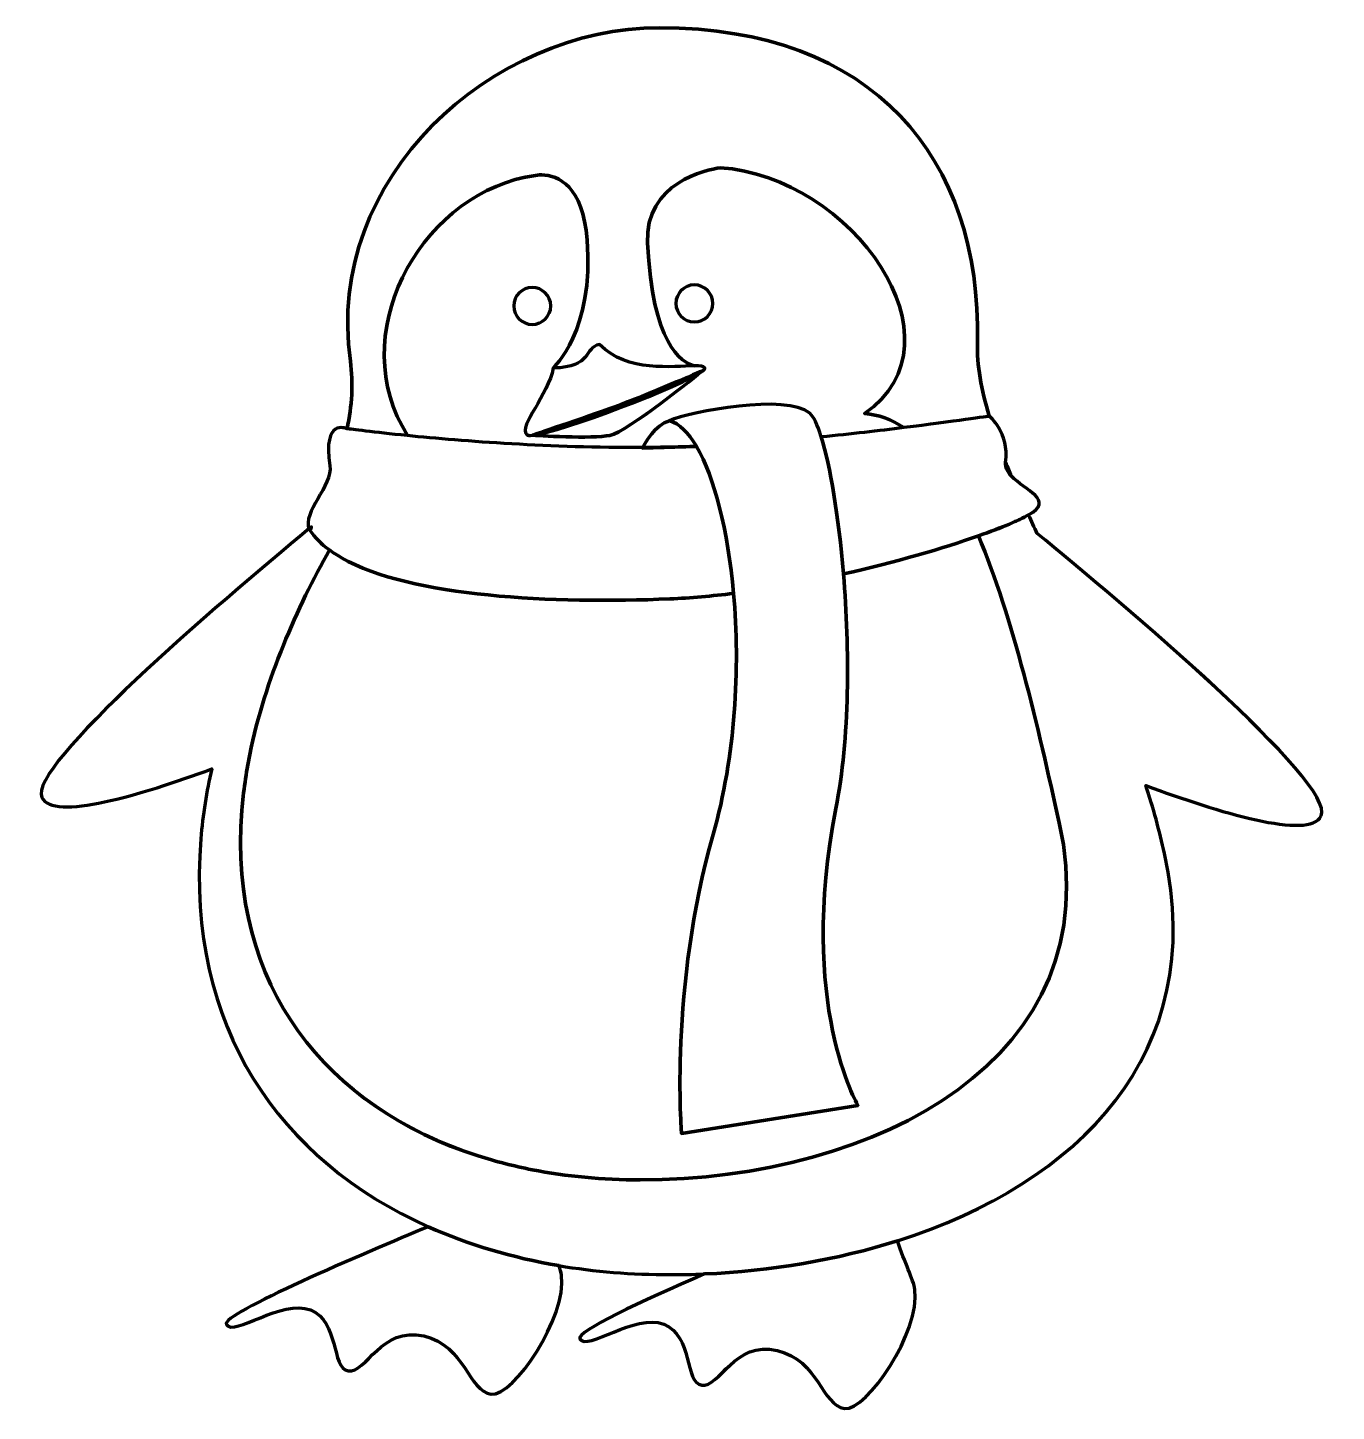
# Model space of a CAD drawing. Header units: inches. Extents: x 102 to 4763, y -2353 to -67.
# Drawn here: x 3760 to 4761, y -1130 to -72 of the extents above; entities that cross this region are included whole.
import ezdxf

# ---------------------------------------------------------------- set-up
doc = ezdxf.new("R2010")
doc.units = ezdxf.units.IN
doc.header["$MEASUREMENT"] = 0
doc.layers.add('Layer 1', color=7, linetype='Continuous')

# ---------------------------------------------------------------- blocks, each defined once
blk = doc.blocks.new('block 4')
at = {"layer": 'Layer 1', "color": 140, "lineweight": 106, "true_color": 0x00aeef}
for points, knots in [([(4289.5, -179.3), (4279.2, -180.9), (4231.8, -190.6), (4234, -236.9), (4237.7, -313.6), (4259.5, -328.2), (4269.9, -330.8), (4269.9, -330.8), (4270, -330.8), (4270, -330.8), (4274.3, -330.7), (4277.1, -331.1), (4277.7, -332.4), (4278, -332.9), (4277.4, -333.6), (4276.2, -334.5), (4276.2, -334.5), (4276.2, -334.5), (4276.2, -334.6), (4276.2, -334.6), (4276.1, -334.6), (4276.1, -334.6), (4276.1, -334.6), (4276.1, -334.6), (4276, -334.7), (4272.6, -337.4), (4218.6, -381.2), (4205.3, -383.9), (4191.8, -386.7), (4148.3, -384), (4145.9, -383.8), (4143.7, -384.1), (4142.2, -383.9), (4141.6, -383.3), (4135.2, -376.7), (4158.3, -352.8), (4161.9, -332.4), (4161.9, -332.4), (4193.4, -304.1), (4187.8, -234.4), (4184.5, -193.1), (4165.9, -185.2), (4153.1, -184.7), (4148.9, -185.1), (4144.7, -185.7), (4140.6, -186.6), (4140.6, -186.6), (4140.6, -186.6), (4140.6, -186.6), (4140.5, -186.6), (4140.5, -186.6), (4140.5, -186.6), (4140.5, -186.6), (4140.5, -186.6), (4140.5, -186.6), (4058.5, -203.5), (4002.3, -308.2), (4050.5, -383.9), (4050.4, -384), (4050.4, -384), (4050.4, -384.1), (4093.2, -388.4), (4160.4, -393.6), (4230.4, -393.2), (4231.9, -390.2), (4239.5, -375.7), (4250.9, -372.7), (4250.9, -372.7), (4250.8, -372.7), (4250.7, -372.7), (4267.2, -365.8), (4340.2, -351.7), (4358.1, -367), (4360.9, -369.4), (4363.9, -375.7), (4366.8, -385.1), (4389.5, -382.9), (4411.1, -380.4), (4429.9, -378), (4420.6, -371.7), (4410.7, -368), (4400, -367.3), (4479.7, -311.9), (4390.1, -185.9), (4289.5, -179.3)], [0, 0, 0, 0, 1, 1, 1, 2, 2, 2, 3, 3, 3, 4, 4, 4, 5, 5, 5, 6, 6, 6, 7, 7, 7, 8, 8, 8, 9, 9, 9, 10, 10, 10, 11, 11, 11, 12, 12, 12, 13, 13, 13, 14, 14, 14, 15, 15, 15, 16, 16, 16, 17, 17, 17, 18, 18, 18, 19, 19, 19, 20, 20, 20, 21, 21, 21, 22, 22, 22, 23, 23, 23, 24, 24, 24, 25, 25, 25, 26, 26, 26, 27, 27, 27, 28, 28, 28, 28]), ([(4131.7, -285), (4131.7, -277.2), (4138.1, -270.9), (4145.8, -270.9), (4153.6, -270.9), (4160, -277.2), (4160, -285), (4160, -292.8), (4153.6, -299.1), (4145.8, -299.1), (4138.1, -299.1), (4131.7, -292.8), (4131.7, -285)], [0, 0, 0, 0, 1, 1, 1, 2, 2, 2, 3, 3, 3, 4, 4, 4, 4]), ([(4269.8, -297.2), (4262, -297.2), (4255.7, -290.8), (4255.7, -283.1), (4255.7, -275.3), (4262, -268.9), (4269.8, -268.9), (4277.6, -268.9), (4283.9, -275.3), (4283.9, -283.1), (4283.9, -290.8), (4277.6, -297.2), (4269.8, -297.2)], [0, 0, 0, 0, 1, 1, 1, 2, 2, 2, 3, 3, 3, 4, 4, 4, 4])]:
    blk.add_open_spline(points, degree=3, knots=knots, dxfattribs=at)
blk = doc.blocks.new('block 3')
at = {"layer": 'Layer 1', "color": 140, "lineweight": 106, "true_color": 0x00aeef}
for points, knots in [([(4486.2, -312.8), (4489.5, -171.9), (4406.3, -72.3), (4243.2, -72.3), (4114.9, -72.3), (3986.8, -186.9), (4006.8, -327.2), (4009.2, -344.2), (4008, -361.3), (4004.3, -378.8), (4007.3, -379.2), (4024.3, -381.4), (4050.4, -384.1), (4050.4, -384), (4050.4, -384), (4050.5, -383.9), (4002.3, -308.2), (4058.5, -203.5), (4140.5, -186.6), (4140.5, -186.6), (4140.5, -186.6), (4140.5, -186.6), (4140.5, -186.6), (4140.5, -186.6), (4140.6, -186.6), (4140.6, -186.6), (4140.6, -186.6), (4140.6, -186.6), (4144.7, -185.7), (4148.9, -185.1), (4153.1, -184.7), (4165.9, -185.2), (4184.5, -193.1), (4187.8, -234.4), (4193.4, -304.1), (4161.9, -332.4), (4161.9, -332.4), (4192.4, -332), (4184.7, -316.8), (4197.4, -314.5), (4218.3, -336.1), (4254.1, -330.9), (4269.9, -330.8), (4259.5, -328.2), (4237.7, -313.6), (4234, -236.9), (4231.8, -190.6), (4279.2, -180.9), (4289.5, -179.3), (4390.1, -185.9), (4479.7, -311.9), (4400, -367.3), (4410.7, -368), (4420.6, -371.7), (4429.9, -378), (4468.5, -373.3), (4495.3, -369.2), (4495.3, -369.2), (4489.2, -349), (4485.8, -330.2), (4486.2, -312.8)], [0, 0, 0, 0, 1, 1, 1, 2, 2, 2, 3, 3, 3, 4, 4, 4, 5, 5, 5, 6, 6, 6, 7, 7, 7, 8, 8, 8, 9, 9, 9, 10, 10, 10, 11, 11, 11, 12, 12, 12, 13, 13, 13, 14, 14, 14, 15, 15, 15, 16, 16, 16, 17, 17, 17, 18, 18, 18, 19, 19, 19, 20, 20, 20, 20]), ([(4140.5, -186.6), (4140.5, -186.6), (4140.5, -186.6), (4140.5, -186.6), (4140.5, -186.6), (4140.5, -186.6), (4140.6, -186.6), (4140.6, -186.6), (4140.5, -186.6), (4140.5, -186.6)], [0, 0, 0, 0, 1, 1, 1, 2, 2, 2, 3, 3, 3, 3]), ([(4140.6, -186.6), (4140.5, -186.6), (4140.5, -186.6), (4140.5, -186.6), (4140.5, -186.6), (4140.5, -186.6), (4140.5, -186.6), (4140.5, -186.6), (4140.6, -186.6), (4140.6, -186.6)], [0, 0, 0, 0, 1, 1, 1, 2, 2, 2, 3, 3, 3, 3]), ([(4160, -285), (4160, -292.8), (4153.6, -299.1), (4145.8, -299.1), (4138.1, -299.1), (4131.7, -292.8), (4131.7, -285), (4131.7, -277.2), (4138.1, -270.9), (4145.8, -270.9), (4153.6, -270.9), (4160, -277.2), (4160, -285)], [0, 0, 0, 0, 1, 1, 1, 2, 2, 2, 3, 3, 3, 4, 4, 4, 4]), ([(4283.9, -283), (4283.9, -290.8), (4277.6, -297.2), (4269.8, -297.2), (4262, -297.2), (4255.7, -290.8), (4255.7, -283), (4255.7, -275.2), (4262, -268.9), (4269.8, -268.9), (4277.6, -268.9), (4283.9, -275.2), (4283.9, -283)], [0, 0, 0, 0, 1, 1, 1, 2, 2, 2, 3, 3, 3, 4, 4, 4, 4]), ([(4276.2, -334.5), (4276.2, -334.5), (4276.2, -334.5), (4276.2, -334.5), (4275.3, -334.9), (4233, -353.3), (4209.1, -362), (4185, -370.7), (4145.8, -383.8), (4145.8, -383.8), (4145.8, -383.8), (4145.9, -383.8), (4145.9, -383.8), (4143.7, -384), (4142.2, -383.9), (4141.6, -383.3), (4135.2, -376.7), (4158.3, -352.8), (4161.9, -332.4), (4192.4, -332), (4184.7, -316.8), (4197.4, -314.5), (4218.3, -336.1), (4254.1, -330.9), (4269.9, -330.8), (4269.9, -330.8), (4270, -330.8), (4270, -330.8), (4274.3, -330.7), (4277.1, -331), (4277.7, -332.4), (4278, -332.9), (4277.4, -333.6), (4276.2, -334.5)], [0, 0, 0, 0, 1, 1, 1, 2, 2, 2, 3, 3, 3, 4, 4, 4, 5, 5, 5, 6, 6, 6, 7, 7, 7, 8, 8, 8, 9, 9, 9, 10, 10, 10, 11, 11, 11, 11]), ([(4276.2, -334.5), (4276.2, -334.6), (4276.1, -334.6), (4276.1, -334.6), (4276.1, -334.6), (4276.1, -334.6), (4276, -334.7), (4261.9, -345.3), (4167.9, -381.7), (4145.9, -383.8), (4145.9, -383.8), (4145.8, -383.8), (4145.8, -383.8), (4145.8, -383.8), (4185, -370.7), (4209.1, -362), (4233, -353.3), (4275.3, -334.9), (4276.2, -334.5)], [0, 0, 0, 0, 1, 1, 1, 2, 2, 2, 3, 3, 3, 4, 4, 4, 5, 5, 5, 6, 6, 6, 6]), ([(4276.2, -334.5), (4276.2, -334.6), (4276.1, -334.6), (4276.1, -334.6), (4276.1, -334.6), (4276.1, -334.6), (4276, -334.7), (4272.6, -337.4), (4218.6, -381.1), (4205.3, -383.9), (4191.8, -386.7), (4148.3, -384), (4145.9, -383.8), (4145.9, -383.8), (4145.8, -383.8), (4145.8, -383.8), (4145.8, -383.8), (4185, -370.7), (4209.1, -362), (4233, -353.3), (4275.3, -334.9), (4276.2, -334.5)], [0, 0, 0, 0, 1, 1, 1, 2, 2, 2, 3, 3, 3, 4, 4, 4, 5, 5, 5, 6, 6, 6, 7, 7, 7, 7]), ([(4209.1, -362), (4185, -370.7), (4145.8, -383.8), (4145.8, -383.8), (4145.8, -383.8), (4145.9, -383.8), (4145.9, -383.8), (4148.3, -384), (4191.8, -386.7), (4205.3, -383.9), (4218.6, -381.2), (4272.6, -337.4), (4276, -334.7), (4276.1, -334.6), (4276.1, -334.6), (4276.1, -334.6), (4276.1, -334.6), (4276.2, -334.6), (4276.2, -334.6), (4275.3, -334.9), (4233, -353.3), (4209.1, -362)], [0, 0, 0, 0, 1, 1, 1, 2, 2, 2, 3, 3, 3, 4, 4, 4, 5, 5, 5, 6, 6, 6, 7, 7, 7, 7]), ([(4209.1, -362), (4185, -370.7), (4145.8, -383.8), (4145.8, -383.8), (4145.8, -383.8), (4145.9, -383.8), (4145.9, -383.8), (4148.3, -384), (4191.8, -386.7), (4205.3, -383.9), (4218.6, -381.2), (4272.6, -337.4), (4276, -334.7), (4276.1, -334.6), (4276.1, -334.6), (4276.1, -334.6), (4276.1, -334.6), (4276.2, -334.6), (4276.2, -334.6), (4275.3, -334.9), (4233, -353.3), (4209.1, -362)], [0, 0, 0, 0, 1, 1, 1, 2, 2, 2, 3, 3, 3, 4, 4, 4, 5, 5, 5, 6, 6, 6, 7, 7, 7, 7]), ([(4394.9, -896), (4394.9, -896), (4260, -917.5), (4260, -917.5), (4260, -917.5), (4250.7, -806.2), (4284.1, -689), (4301.3, -629), (4304.9, -561.7), (4299.8, -504.7), (4295.5, -456.5), (4285.1, -415.7), (4271.5, -392.5), (4271.5, -392.4), (4271.4, -392.3), (4271.4, -392.2), (4265.1, -381.7), (4258.2, -374.8), (4250.9, -372.7), (4250.9, -372.7), (4250.9, -372.7), (4250.9, -372.7), (4250.9, -372.7), (4250.8, -372.7), (4250.7, -372.7), (4267.2, -365.8), (4340.2, -351.7), (4358.1, -367), (4360.9, -369.4), (4363.9, -375.7), (4366.8, -385.1), (4373.6, -407), (4380.1, -445.4), (4383.8, -489.8), (4388.7, -547.5), (4388.6, -615.2), (4378, -669.2), (4348.7, -819), (4394.9, -896), (4394.9, -896)], [0, 0, 0, 0, 1, 1, 1, 2, 2, 2, 3, 3, 3, 4, 4, 4, 5, 5, 5, 6, 6, 6, 7, 7, 7, 8, 8, 8, 9, 9, 9, 10, 10, 10, 11, 11, 11, 12, 12, 12, 13, 13, 13, 13]), ([(4525.3, -444.7), (4523.4, -445.8), (4521.2, -446.9), (4518.7, -448.1), (4516.3, -449.2), (4513.6, -450.4), (4510.7, -451.7), (4504, -454.5), (4496, -457.6), (4487, -460.7), (4459.9, -470.3), (4423.5, -480.9), (4383.8, -489.8), (4380.1, -445.4), (4373.6, -407), (4366.8, -385.1), (4389.5, -382.9), (4411.1, -380.4), (4429.9, -378), (4468.5, -373.3), (4495.3, -369.2), (4495.3, -369.2), (4495.3, -369.2), (4510.8, -381.5), (4507.8, -404.4), (4507.8, -404.4), (4507.8, -404.5), (4507.8, -404.5), (4507.3, -408.4), (4509.2, -411.8), (4512.2, -415), (4522.5, -426), (4545.9, -433.3), (4525.3, -444.7)], [0, 0, 0, 0, 1, 1, 1, 2, 2, 2, 3, 3, 3, 4, 4, 4, 5, 5, 5, 6, 6, 6, 7, 7, 7, 8, 8, 8, 9, 9, 9, 10, 10, 10, 11, 11, 11, 11]), ([(4299.8, -504.7), (4283.2, -506.7), (4266.9, -508.2), (4251.1, -508.9), (4162.5, -512.6), (4052.9, -507.7), (4000.1, -477.5), (3996.8, -475.6), (3993.7, -473.6), (3990.8, -471.5), (3984.6, -467), (3979.6, -461.9), (3975.9, -456.4), (3976.3, -455.5), (3976.7, -454.6), (3977.1, -453.7), (3976.5, -454.2), (3975.9, -454.7), (3975.3, -455.3), (3969.7, -443.4), (3993.4, -422), (3991.1, -407), (3985.5, -370.7), (4003.8, -378.7), (4003.8, -378.7), (4003.8, -378.7), (4004, -378.7), (4004.3, -378.8), (4007.3, -379.2), (4024.3, -381.4), (4050.4, -384.1), (4093.2, -388.4), (4160.4, -393.6), (4230.4, -393.2), (4230.2, -393.5), (4230.2, -393.7), (4230.2, -393.7), (4230.2, -393.7), (4271.5, -392.5), (4271.5, -392.5), (4285.1, -415.7), (4295.5, -456.5), (4299.8, -504.7)], [0, 0, 0, 0, 1, 1, 1, 2, 2, 2, 3, 3, 3, 4, 4, 4, 5, 5, 5, 6, 6, 6, 7, 7, 7, 8, 8, 8, 9, 9, 9, 10, 10, 10, 11, 11, 11, 12, 12, 12, 13, 13, 13, 14, 14, 14, 14]), ([(4271.4, -392.2), (4265.1, -381.7), (4258.2, -374.8), (4250.9, -372.7), (4250.9, -372.7), (4250.9, -372.7), (4250.9, -372.7), (4239.5, -375.7), (4231.9, -390.2), (4230.4, -393.2), (4230.2, -393.5), (4230.2, -393.7), (4230.2, -393.7), (4230.2, -393.7), (4271.5, -392.5), (4271.5, -392.5), (4271.5, -392.4), (4271.4, -392.3), (4271.4, -392.2)], [0, 0, 0, 0, 1, 1, 1, 2, 2, 2, 3, 3, 3, 4, 4, 4, 5, 5, 5, 6, 6, 6, 6]), ([(4271.4, -392.2), (4265.1, -381.7), (4258.2, -374.8), (4250.9, -372.7), (4250.9, -372.7), (4250.9, -372.7), (4250.9, -372.7), (4239.5, -375.7), (4231.9, -390.2), (4230.4, -393.2), (4230.2, -393.5), (4230.2, -393.7), (4230.2, -393.7), (4230.2, -393.7), (4271.5, -392.5), (4271.5, -392.5), (4271.5, -392.4), (4271.4, -392.3), (4271.4, -392.2)], [0, 0, 0, 0, 1, 1, 1, 2, 2, 2, 3, 3, 3, 4, 4, 4, 5, 5, 5, 6, 6, 6, 6]), ([(4271.5, -392.5), (4271.5, -392.5), (4230.2, -393.7), (4230.2, -393.7), (4230.2, -393.7), (4230.2, -393.5), (4230.4, -393.2), (4231.9, -390.2), (4239.5, -375.7), (4250.9, -372.7), (4250.9, -372.7), (4250.9, -372.7), (4250.9, -372.7), (4258.2, -374.8), (4265.1, -381.7), (4271.4, -392.2), (4271.4, -392.3), (4271.5, -392.4), (4271.5, -392.5)], [0, 0, 0, 0, 1, 1, 1, 2, 2, 2, 3, 3, 3, 4, 4, 4, 5, 5, 5, 6, 6, 6, 6]), ([(4271.5, -392.5), (4271.5, -392.5), (4230.2, -393.7), (4230.2, -393.7), (4230.2, -393.7), (4230.2, -393.5), (4230.4, -393.2), (4242.4, -393.1), (4254.4, -392.9), (4266.4, -392.4), (4268.1, -392.4), (4269.7, -392.3), (4271.4, -392.2), (4271.4, -392.3), (4271.5, -392.4), (4271.5, -392.5)], [0, 0, 0, 0, 1, 1, 1, 2, 2, 2, 3, 3, 3, 4, 4, 4, 5, 5, 5, 5]), ([(4507.8, -404.5), (4507.3, -408.4), (4509.2, -411.8), (4512.2, -415), (4510.7, -411.4), (4509.2, -407.9), (4507.8, -404.5)], [0, 0, 0, 0, 1, 1, 1, 2, 2, 2, 2]), ([(4749, -674.8), (4740.4, -693.6), (4669.7, -671.8), (4615.1, -651.6), (4620.6, -668.6), (4625.4, -686), (4629.3, -703.6), (4663.3, -856.3), (4563.1, -955.7), (4425.2, -999.5), (4379, -1014.2), (4328.5, -1022.7), (4277.5, -1024.9), (4268.8, -1025.2), (4260.2, -1025.4), (4251.5, -1025.4), (4222, -1025.4), (4193.4, -1023.1), (4166.2, -1018.5), (4130.4, -1012.4), (4096.9, -1002.5), (4066.4, -988.8), (3952.8, -938.1), (3881.1, -836), (3892.4, -692.3), (3893.9, -673.8), (3896.8, -656.1), (3900.8, -638.9), (3846.9, -658.7), (3779.4, -679), (3770.9, -660.7), (3760.1, -637), (3905.1, -513.3), (3975.3, -455.2), (3975.5, -455.6), (3975.7, -456), (3975.9, -456.3), (3975.9, -456.3), (3975.9, -456.3), (3975.9, -456.3), (3979.6, -461.9), (3984.6, -466.9), (3990.8, -471.5), (3966.3, -515), (3941.6, -570), (3929.9, -627.8), (3927.1, -641.9), (3925, -656.2), (3923.9, -670.5), (3913.2, -805.8), (3989.3, -897.6), (4104.6, -934.6), (4104.6, -934.6), (4104.6, -934.6), (4104.6, -934.6), (4117.8, -938.9), (4131.5, -942.4), (4145.7, -945.2), (4171.9, -950.3), (4199.6, -953), (4228.4, -953), (4408.4, -953), (4588.9, -860.4), (4548.8, -680.1), (4532.5, -606.7), (4513.4, -523.1), (4487, -460.7), (4496, -457.5), (4504, -454.5), (4510.7, -451.7), (4513.6, -450.4), (4516.3, -449.2), (4518.7, -448.1), (4521.2, -446.9), (4523.4, -445.8), (4525.4, -444.7), (4527.5, -449.4), (4529.7, -454.1), (4532, -458.9), (4532, -458.9), (4532, -458.9), (4532, -458.9), (4595.4, -510.9), (4760.6, -649.7), (4749, -674.8)], [0, 0, 0, 0, 1, 1, 1, 2, 2, 2, 3, 3, 3, 4, 4, 4, 5, 5, 5, 6, 6, 6, 7, 7, 7, 8, 8, 8, 9, 9, 9, 10, 10, 10, 11, 11, 11, 12, 12, 12, 13, 13, 13, 14, 14, 14, 15, 15, 15, 16, 16, 16, 17, 17, 17, 18, 18, 18, 19, 19, 19, 20, 20, 20, 21, 21, 21, 22, 22, 22, 23, 23, 23, 24, 24, 24, 25, 25, 25, 26, 26, 26, 27, 27, 27, 28, 28, 28, 28]), ([(3977.1, -453.7), (3976.7, -454.6), (3976.3, -455.5), (3975.9, -456.3), (3975.9, -456.3), (3975.9, -456.3), (3975.9, -456.3), (3975.7, -456), (3975.5, -455.6), (3975.3, -455.2), (3975.9, -454.7), (3976.5, -454.2), (3977.1, -453.7)], [0, 0, 0, 0, 1, 1, 1, 2, 2, 2, 3, 3, 3, 4, 4, 4, 4]), ([(3977.1, -453.7), (3976.7, -454.6), (3976.3, -455.5), (3975.9, -456.3), (3975.9, -456.3), (3975.9, -456.3), (3975.9, -456.3), (3975.7, -456), (3975.5, -455.6), (3975.3, -455.2), (3975.9, -454.7), (3976.5, -454.2), (3977.1, -453.7)], [0, 0, 0, 0, 1, 1, 1, 2, 2, 2, 3, 3, 3, 4, 4, 4, 4]), ([(4228.4, -953), (4199.6, -953), (4171.9, -950.3), (4145.7, -945.2), (4131.5, -942.4), (4117.8, -938.9), (4104.6, -934.7), (4104.6, -934.7), (4104.6, -934.7), (4104.6, -934.7), (3989.3, -897.6), (3913.2, -805.8), (3923.9, -670.5), (3925, -656.2), (3927.1, -641.9), (3929.9, -627.8), (3941.6, -570), (3966.3, -515), (3990.8, -471.5), (3993.7, -473.6), (3996.8, -475.6), (4000.1, -477.5), (4052.9, -507.7), (4162.5, -512.6), (4251.1, -508.9), (4266.9, -508.2), (4283.2, -506.7), (4299.8, -504.7), (4304.9, -561.7), (4301.3, -629), (4284.1, -689), (4250.7, -806.2), (4260, -917.5), (4260, -917.5), (4260, -917.5), (4394.9, -896), (4394.9, -896), (4394.9, -896), (4348.7, -819), (4378, -669.2), (4388.6, -615.2), (4388.7, -547.5), (4383.8, -489.8), (4423.5, -480.9), (4459.9, -470.3), (4487, -460.7), (4513.4, -523.1), (4532.5, -606.7), (4548.8, -680.1), (4588.9, -860.4), (4408.4, -953), (4228.4, -953)], [0, 0, 0, 0, 1, 1, 1, 2, 2, 2, 3, 3, 3, 4, 4, 4, 5, 5, 5, 6, 6, 6, 7, 7, 7, 8, 8, 8, 9, 9, 9, 10, 10, 10, 11, 11, 11, 12, 12, 12, 13, 13, 13, 14, 14, 14, 15, 15, 15, 16, 16, 16, 17, 17, 17, 17]), ([(4114.4, -1116.7), (4097.1, -1114.5), (4095, -1080.1), (4062.9, -1072.3), (4030.7, -1064.6), (4018.5, -1101.2), (4005.2, -1098.9), (3991.9, -1096.7), (3998.5, -1061.2), (3976.4, -1052.4), (3954.2, -1043.5), (3917.6, -1073.4), (3912, -1063.4), (3907.6, -1055.6), (4019, -1008.5), (4066.4, -988.8), (4096.9, -1002.5), (4130.4, -1012.4), (4166.2, -1018.5), (4167.2, -1021.3), (4167.9, -1023.7), (4168.2, -1025.7), (4172.6, -1057.9), (4131.6, -1118.9), (4114.4, -1116.7)], [0, 0, 0, 0, 1, 1, 1, 2, 2, 2, 3, 3, 3, 4, 4, 4, 5, 5, 5, 6, 6, 6, 7, 7, 7, 8, 8, 8, 8]), ([(4384.6, -1127.7), (4367.3, -1125.4), (4365.2, -1091.1), (4333, -1083.3), (4300.9, -1075.5), (4288.7, -1112.2), (4275.4, -1109.9), (4262.1, -1107.7), (4268.7, -1072.2), (4246.5, -1063.3), (4224.4, -1054.5), (4187.8, -1084.4), (4182.2, -1074.4), (4179.2, -1069.1), (4229.9, -1045.5), (4277.5, -1024.9), (4328.5, -1022.7), (4379, -1014.2), (4425.2, -999.5), (4430.4, -1016.3), (4437.4, -1029.2), (4438.4, -1036.7), (4442.8, -1068.9), (4401.8, -1129.9), (4384.6, -1127.7)], [0, 0, 0, 0, 1, 1, 1, 2, 2, 2, 3, 3, 3, 4, 4, 4, 5, 5, 5, 6, 6, 6, 7, 7, 7, 8, 8, 8, 8])]:
    blk.add_open_spline(points, degree=3, knots=knots, dxfattribs=at)
at = {"layer": 'Layer 1'}
blk.add_blockref('block 4', (0, 0), dxfattribs=at)

msp = doc.modelspace()

# ---------------------------------------------------------------- linework, layer by layer
at = {"layer": 'Layer 1', "color": 240, "lineweight": 106, "true_color": 0xed1c24}
msp.add_open_spline([(4749, -674.8), (4740.4, -693.6), (4669.7, -671.8), (4615.1, -651.6), (4620.6, -668.6), (4625.4, -686), (4629.3, -703.6), (4663.3, -856.3), (4563.1, -955.7), (4425.2, -999.5), (4430.4, -1016.3), (4437.4, -1029.2), (4438.4, -1036.7), (4442.8, -1068.9), (4401.8, -1129.9), (4384.6, -1127.7), (4367.3, -1125.4), (4365.2, -1091.1), (4333, -1083.3), (4300.9, -1075.6), (4288.7, -1112.2), (4275.4, -1109.9), (4262.1, -1107.7), (4268.7, -1072.2), (4246.5, -1063.3), (4224.4, -1054.5), (4187.8, -1084.4), (4182.2, -1074.4), (4179.2, -1069.1), (4229.9, -1045.5), (4277.5, -1024.9), (4268.8, -1025.2), (4260.2, -1025.4), (4251.5, -1025.4), (4222, -1025.4), (4193.5, -1023.1), (4166.2, -1018.5), (4167.2, -1021.3), (4167.9, -1023.7), (4168.2, -1025.8), (4172.6, -1057.9), (4131.6, -1118.9), (4114.4, -1116.7), (4097.1, -1114.5), (4095, -1080.1), (4062.9, -1072.3), (4030.7, -1064.6), (4018.5, -1101.2), (4005.2, -1098.9), (3991.9, -1096.7), (3998.5, -1061.2), (3976.4, -1052.4), (3954.2, -1043.5), (3917.6, -1073.4), (3912, -1063.4), (3907.6, -1055.6), (4019, -1008.5), (4066.4, -988.8), (3952.8, -938.1), (3881.1, -836), (3892.4, -692.3), (3893.9, -673.8), (3896.8, -656.1), (3900.8, -638.9), (3846.9, -658.7), (3779.4, -679), (3770.9, -660.7), (3760.1, -637), (3905.1, -513.3), (3975.3, -455.2), (3969.7, -443.4), (3993.4, -422), (3991.1, -407), (3985.5, -370.7), (4003.8, -378.7), (4003.8, -378.7), (4003.8, -378.7), (4004, -378.7), (4004.3, -378.8), (4008, -361.3), (4009.2, -344.2), (4006.8, -327.2), (3986.8, -186.9), (4114.9, -72.3), (4243.2, -72.3), (4406.3, -72.3), (4489.5, -171.9), (4486.2, -312.8), (4485.8, -330.2), (4489.2, -349), (4495.3, -369.2), (4495.3, -369.2), (4510.8, -381.5), (4507.8, -404.4), (4507.8, -404.4), (4507.8, -404.5), (4507.8, -404.5), (4509.2, -407.9), (4510.7, -411.4), (4512.2, -415), (4522.5, -426), (4545.9, -433.3), (4525.4, -444.7), (4527.5, -449.4), (4529.7, -454.1), (4532, -458.9), (4532, -458.9), (4532, -459), (4532, -459), (4595.4, -510.9), (4760.6, -649.7), (4749, -674.8)], degree=3, knots=[0, 0, 0, 0, 1, 1, 1, 2, 2, 2, 3, 3, 3, 4, 4, 4, 5, 5, 5, 6, 6, 6, 7, 7, 7, 8, 8, 8, 9, 9, 9, 10, 10, 10, 11, 11, 11, 12, 12, 12, 13, 13, 13, 14, 14, 14, 15, 15, 15, 16, 16, 16, 17, 17, 17, 18, 18, 18, 19, 19, 19, 20, 20, 20, 21, 21, 21, 22, 22, 22, 23, 23, 23, 24, 24, 24, 25, 25, 25, 26, 26, 26, 27, 27, 27, 28, 28, 28, 29, 29, 29, 30, 30, 30, 31, 31, 31, 32, 32, 32, 33, 33, 33, 34, 34, 34, 35, 35, 35, 36, 36, 36, 37, 37, 37, 37], dxfattribs=at)

# ---------------------------------------------------------------- block references
at = {"layer": 'Layer 1'}
msp.add_blockref('block 3', (0, 0), dxfattribs=at)

doc.saveas('drawing.dxf')
